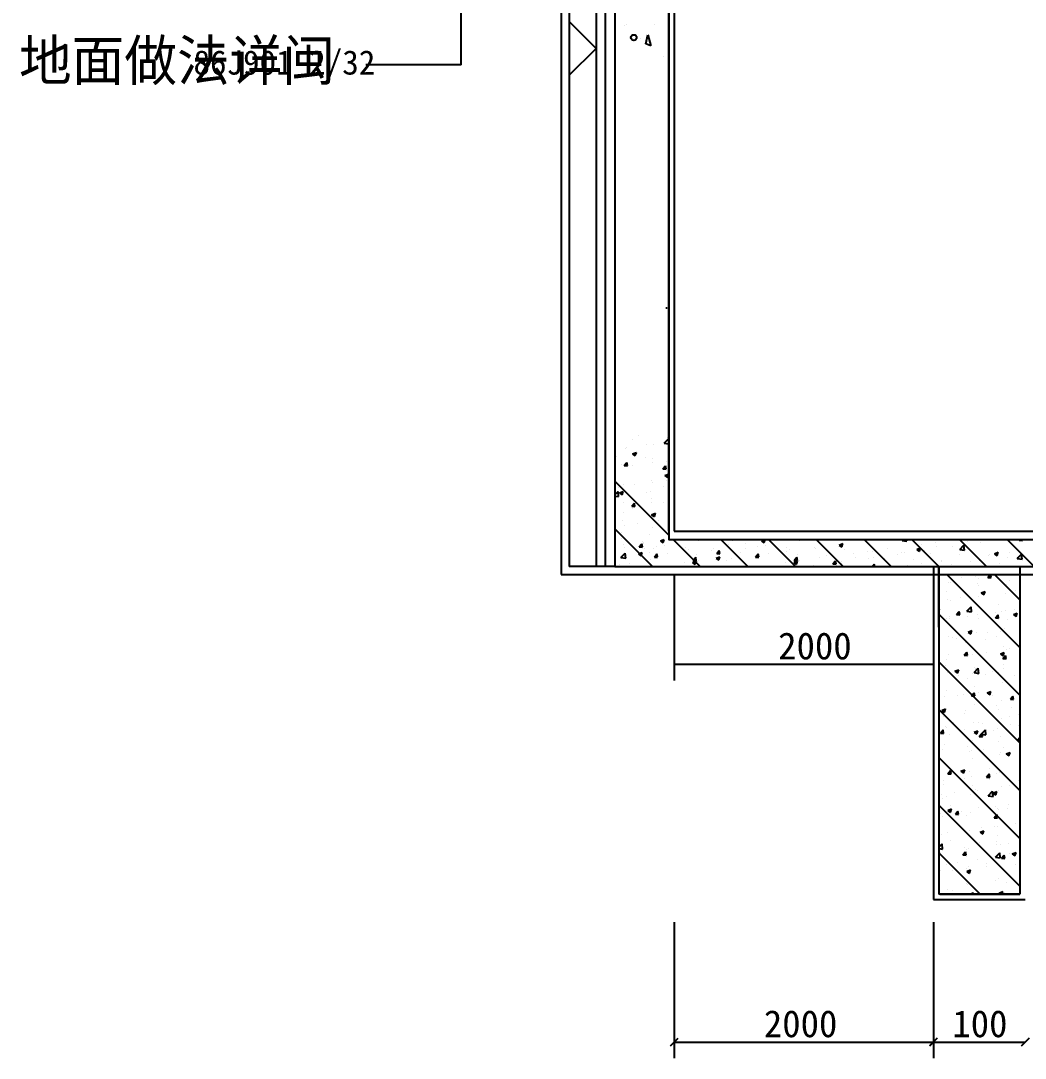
# Model space of a CAD drawing. Header units: metres. Extents: x 3325342 to 3359592, y 2274628 to 2303909.
# Drawn here: x 3325342 to 3337741, y 2278266 to 2291074 of the extents above; entities that cross this region are included whole.
import ezdxf

# ---------------------------------------------------------------- set-up
doc = ezdxf.new("R2010")
doc.units = ezdxf.units.M

msp = doc.modelspace()

# ---------------------------------------------------------------- hatches: boundary and pattern name
h = msp.add_hatch()
h.set_pattern_fill('AR-CONC', scale=53.33)
h.paths.add_polyline_path([(3350407.6, 2291180.84), (3349706.07, 2291882.37), (3349116.82, 2291882.37), (3349210.76, 2291788.42), (3349259.92, 2291839.66), (3349267.29, 2291776.34), (3349214.69, 2291784.5), (3349450.15, 2291549.04), (3349740.93, 2291549.04), (3349740.93, 2291258.25), (3350045.03, 2290954.16), (3350059.8, 2290969.56), (3350067.17, 2290906.24), (3350007.87, 2290915.43), (3350045.03, 2290954.16), (3349740.93, 2291258.25), (3349740.93, 2285596.2), (3349760.07, 2285619.01), (3349767.78, 2285577.22), (3349740.93, 2285579.57), (3349740.93, 2285413.08), (3350407.6, 2284746.41)])
h.paths.add_polyline_path([(3333340.93, 2290994.8), (3332674.27, 2291661.47), (3332674.27, 2285391.33), (3333340.93, 2284724.66), (3333340.93, 2285478.77), (3333338.39, 2285477.79), (3333324.87, 2285437.51), (3333291.71, 2285459.87), (3333338.39, 2285477.79), (3333340.93, 2285485.38), (3333340.93, 2285849.45), (3333285.56, 2285858.04), (3333340.93, 2285915.75)])
h.paths.add_polyline_path([(3332940.45, 2285746.21), (3332926.93, 2285705.92), (3332893.77, 2285728.29)])
h.paths.add_polyline_path([(3332831.04, 2285578.89), (3332791.19, 2285582.38), (3332823.33, 2285620.68)])
h.paths.add_polyline_path([(3333309.22, 2285537.05), (3333269.36, 2285540.54), (3333301.51, 2285578.85)])
h.paths.add_polyline_path([(3333176.18, 2284994.36), (3333162.66, 2284954.07), (3333129.5, 2284976.44)])
h.paths.add_polyline_path([(3333117.95, 2290762.35), (3333056.96, 2290788.47), (3333083.1, 2290901.66)])
h.paths.add_polyline_path([(3332874.03, 2290866.83, -1), (3332943.68, 2290866.83, -1)])
h.paths.add_polyline_path([(3333030.85, 2291197.68, -1), (3333100.5, 2291197.68, -1)])
h = msp.add_hatch()
h.set_pattern_fill('ANSI31', scale=2666.67)
h.paths.add_polyline_path([(3332112.73, 2284338.11), (3332446.07, 2284338.11), (3332446.07, 2290730.58), (3332112.73, 2291063.91)])

# ---------------------------------------------------------------- linework, layer by layer
for p, q in [((3333407.6, 2301992.6), (3333407.6, 2284771.44)), ((3330778.13, 2290531.61), (3330778.13, 2293495.75)), ((3332012.73, 2292341.03), (3332012.73, 2284238.11)), ((3332446.07, 2290730.58), (3332112.73, 2291063.91)), ((3332815.09, 2291033.41), (3332815.09, 2291033.41)), ((3333168.65, 2291033.41), (3333168.65, 2291033.41)), ((3332800.01, 2291012.27), (3332800.01, 2291012.27)), ((3332991.87, 2290856.63), (3332991.87, 2290856.63)), ((3333056.96, 2290788.47), (3333083.1, 2290901.66)), ((3333117.95, 2290762.35), (3333056.96, 2290788.47)), ((3333083.1, 2290901.66), (3333117.95, 2290762.35)), ((3330778.13, 2290531.61), (3329600.04, 2290531.61)), ((3333279.56, 2290632.87), (3333279.56, 2290632.87)), ((3332967.15, 2285948.03), (3332967.15, 2285948.03)), ((3333285.56, 2285858.04), (3333337.48, 2285912.16)), ((3333323.03, 2285933), (3333323.03, 2285933)), ((3333340.93, 2285882.57), (3333337.49, 2285912.16)), ((3332800.83, 2285795.43), (3332800.83, 2285795.43)), ((3332816.99, 2285809.02), (3332816.99, 2285809.02)), ((3332890.77, 2285899.47), (3332890.77, 2285899.47)), ((3333069.48, 2285842.26), (3333069.48, 2285842.26)), ((3333147.09, 2285845.42), (3333147.09, 2285845.42)), ((3333285.56, 2285858.04), (3333340.93, 2285849.45)), ((3332693.95, 2285698.71), (3332693.95, 2285698.71)), ((3332893.77, 2285728.29), (3332940.45, 2285746.21)), ((3332893.77, 2285728.29), (3332926.93, 2285705.92)), ((3332926.94, 2285705.93), (3332940.45, 2285746.22)), ((3333049.83, 2285683.67), (3333049.83, 2285683.67)), ((3333145.38, 2285666.16), (3333145.38, 2285666.16)), ((3332756.59, 2285599.42), (3332756.59, 2285599.42)), ((3332791.19, 2285582.38), (3332823.33, 2285620.68)), ((3332791.19, 2285582.38), (3332831.04, 2285578.89)), ((3332792.73, 2285573.51), (3332792.73, 2285573.51)), ((3332831.04, 2285578.9), (3332823.33, 2285620.69)), ((3332894.1, 2285579.32), (3332894.1, 2285579.32)), ((3333138.99, 2285623.49), (3333138.99, 2285623.49)), ((3333269.36, 2285540.54), (3333301.5, 2285578.84)), ((3333269.36, 2285540.54), (3333309.21, 2285537.05)), ((3333309.22, 2285537.06), (3333301.51, 2285578.85)), ((3333315.13, 2285634.75), (3333315.13, 2285634.75)), ((3333130.88, 2285401.56), (3333130.88, 2285401.56)), ((3333291.71, 2285459.87), (3333338.39, 2285477.79)), ((3333291.71, 2285459.87), (3333324.87, 2285437.51)), ((3333324.87, 2285437.52), (3333338.39, 2285477.8)), ((3333340.93, 2284724.66), (3332674.27, 2285391.33)), ((3332718.72, 2285316.38), (3332718.72, 2285316.38)), ((3332784.62, 2285351.58), (3332784.62, 2285351.58)), ((3332920.01, 2285343.01), (3332920.01, 2285343.01)), ((3333139.75, 2285371.81), (3333139.75, 2285371.81)), ((3333275.89, 2285327.97), (3333275.89, 2285327.97)), ((3333306.65, 2285393.78), (3333306.65, 2285393.78)), ((3332674.27, 2285220.94), (3332714.38, 2285262.74)), ((3332674.27, 2285206.79), (3332721.74, 2285199.43)), ((3332704.69, 2285268.5), (3332704.69, 2285268.5)), ((3332721.75, 2285199.44), (3332714.38, 2285262.75)), ((3332729.06, 2285201.65), (3332729.06, 2285201.65)), ((3332731.56, 2285244.85), (3332778.24, 2285262.77)), ((3332731.56, 2285244.85), (3332764.72, 2285222.49)), ((3332764.72, 2285222.5), (3332778.24, 2285262.78)), ((3333060.57, 2285253.46), (3333060.57, 2285253.46)), ((3333117.85, 2285268.39), (3333117.85, 2285268.39)), ((3333122.77, 2285179.63), (3333122.77, 2285179.63)), ((3332776.51, 2285129.65), (3332776.51, 2285129.65)), ((3332883.69, 2285080.91), (3332915.83, 2285119.22)), ((3332883.69, 2285080.91), (3332923.54, 2285077.43)), ((3332888.81, 2285055.27), (3332888.81, 2285055.27)), ((3332923.54, 2285077.44), (3332915.83, 2285119.23)), ((3332964.37, 2285108.87), (3332964.37, 2285108.87)), ((3333131.27, 2285130.84), (3333131.27, 2285130.84)), ((3333277.6, 2285122.01), (3333277.6, 2285122.01)), ((3332768.41, 2284907.72), (3332768.41, 2284907.72)), ((3332787.37, 2285004.14), (3332787.37, 2285004.14)), ((3333114.67, 2284957.7), (3333114.67, 2284957.7)), ((3333129.5, 2284976.44), (3333176.18, 2284994.36)), ((3333129.5, 2284976.44), (3333162.66, 2284954.07)), ((3333143.25, 2284989.1), (3333143.25, 2284989.1)), ((3333162.66, 2284954.08), (3333176.18, 2284994.37)), ((3333208.38, 2284901.14), (3333208.38, 2284901.14)), ((3333138.23, 2284338.11), (3332674.27, 2284802.07)), ((3332788.99, 2284845.92), (3332788.99, 2284845.92)), ((3332955.89, 2284867.9), (3332955.89, 2284867.9)), ((3333143.41, 2284821.97), (3333143.41, 2284821.97)), ((3333407.6, 2284771.44), (3344940.93, 2284771.44)), ((3332754.62, 2284755.23), (3332754.62, 2284755.23)), ((3332760.3, 2284685.79), (3332760.3, 2284685.79)), ((3333013.43, 2284648.44), (3333013.43, 2284648.44)), ((3333033, 2284638.2), (3333033, 2284638.2)), ((3333106.56, 2284735.77), (3333106.56, 2284735.77)), ((3333237.31, 2284654.64), (3333281.09, 2284671.44)), ((3333237.31, 2284654.64), (3333270.47, 2284632.27)), ((3333270.47, 2284632.28), (3333283.61, 2284671.44)), ((3333727.49, 2284338.11), (3333394.15, 2284671.44)), ((3333711.27, 2284651.97), (3333711.27, 2284651.97)), ((3334316.74, 2284338.11), (3333983.41, 2284671.44)), ((3334123.74, 2284653.45), (3334123.74, 2284653.45)), ((3334485.52, 2284654.64), (3334529.3, 2284671.44)), ((3334485.52, 2284654.64), (3334518.68, 2284632.27)), ((3334518.69, 2284632.28), (3334531.83, 2284671.44)), ((3334906, 2284338.11), (3334572.66, 2284671.44)), ((3334959.48, 2284651.97), (3334959.48, 2284651.97)), ((3335495.25, 2284338.11), (3335161.92, 2284671.44)), ((3336084.51, 2284338.11), (3335751.18, 2284671.44)), ((3335819.95, 2284660.74), (3335819.95, 2284660.74)), ((3336219.92, 2284656.89), (3336233.88, 2284671.44)), ((3336219.92, 2284656.89), (3336279.21, 2284647.7)), ((3336279.22, 2284647.71), (3336276.45, 2284671.44)), ((3336673.76, 2284338.11), (3336340.43, 2284671.44)), ((3336631.82, 2284632.29), (3336631.82, 2284632.29)), ((3336884.31, 2284665.53), (3336884.31, 2284665.53)), ((3337263.02, 2284338.11), (3336929.69, 2284671.44)), ((3337029.35, 2284645.14), (3337029.35, 2284645.14)), ((3337852.28, 2284338.11), (3337518.94, 2284671.44)), ((3337665.43, 2284662.57), (3337672.87, 2284671.44)), ((3337665.43, 2284662.57), (3337705.27, 2284659.08)), ((3337705.28, 2284659.09), (3337703, 2284671.44)), ((3332750.84, 2284448.87), (3332802.76, 2284502.98)), ((3332780.51, 2284604.96), (3332780.51, 2284604.96)), ((3332798.12, 2284573.92), (3332798.12, 2284573.92)), ((3332810.13, 2284439.68), (3332802.77, 2284502.99)), ((3332967.29, 2284493.01), (3333013.97, 2284510.93)), ((3332973.43, 2284513.78), (3332973.43, 2284513.78)), ((3332976.19, 2284579.45), (3333008.33, 2284617.75)), ((3332976.19, 2284579.45), (3333016.04, 2284575.97)), ((3333000.45, 2284470.65), (3333013.97, 2284510.94)), ((3333016.04, 2284575.98), (3333008.33, 2284617.77)), ((3333034.05, 2284624.4), (3333034.05, 2284624.4)), ((3333037.74, 2284563.3), (3333037.74, 2284563.3)), ((3333098.45, 2284513.84), (3333098.45, 2284513.84)), ((3333154, 2284558.89), (3333154, 2284558.89)), ((3333188.74, 2284588.29), (3333188.74, 2284588.29)), ((3333290.23, 2284596.54), (3333290.23, 2284596.54)), ((3333544.63, 2284573.25), (3333544.63, 2284573.25)), ((3333546.45, 2284521.14), (3333546.45, 2284521.14)), ((3333582.58, 2284544.76), (3333582.58, 2284544.76)), ((3333865.76, 2284528.81), (3333865.76, 2284528.81)), ((3333893.47, 2284557.66), (3333893.47, 2284557.66)), ((3333932.54, 2284495.78), (3333964.68, 2284534.08)), ((3333972.39, 2284492.31), (3333964.68, 2284534.09)), ((3334081.08, 2284603.33), (3334081.08, 2284603.33)), ((3334119.06, 2284541.33), (3334119.06, 2284541.33)), ((3334221.64, 2284513.78), (3334221.64, 2284513.78)), ((3334282.26, 2284624.4), (3334282.26, 2284624.4)), ((3334285.96, 2284563.3), (3334285.96, 2284563.3)), ((3334436.96, 2284588.29), (3334436.96, 2284588.29)), ((3334538.45, 2284596.54), (3334538.45, 2284596.54)), ((3334792.84, 2284573.25), (3334792.84, 2284573.25)), ((3334794.66, 2284521.14), (3334794.66, 2284521.14)), ((3334830.79, 2284544.76), (3334830.79, 2284544.76)), ((3335140.92, 2284571.12), (3335140.92, 2284571.12)), ((3335148.72, 2284558.22), (3335148.72, 2284558.22)), ((3335219.58, 2284611.5), (3335219.58, 2284611.5)), ((3335443.61, 2284601.24), (3335490.29, 2284619.16)), ((3335443.61, 2284601.24), (3335476.77, 2284578.88)), ((3335476.77, 2284578.89), (3335490.29, 2284619.17)), ((3335483.21, 2284618.06), (3335483.21, 2284618.06)), ((3335504.6, 2284543.18), (3335504.6, 2284543.18)), ((3335791.41, 2284521.64), (3335791.41, 2284521.64)), ((3335860.48, 2284528.14), (3335860.48, 2284528.14)), ((3336043.9, 2284554.88), (3336043.9, 2284554.88)), ((3336216.37, 2284513.11), (3336216.37, 2284513.11)), ((3336251.77, 2284511.67), (3336251.77, 2284511.67)), ((3336401.69, 2284547.85), (3336448.37, 2284565.77)), ((3336401.69, 2284547.85), (3336434.86, 2284525.48)), ((3336434.86, 2284525.49), (3336448.38, 2284565.78)), ((3336464.93, 2284610.31), (3336464.93, 2284610.31)), ((3336500.39, 2284535.74), (3336500.39, 2284535.74)), ((3336640.56, 2284578.4), (3336640.56, 2284578.4)), ((3336837.13, 2284578.42), (3336837.13, 2284578.42)), ((3336931.41, 2284546.55), (3336983.34, 2284600.67)), ((3336931.41, 2284546.55), (3336990.71, 2284537.35)), ((3336990.71, 2284537.36), (3336983.34, 2284600.67)), ((3337183.39, 2284628.4), (3337183.39, 2284628.4)), ((3337359.78, 2284494.46), (3337406.46, 2284512.38)), ((3337392.95, 2284472.1), (3337406.46, 2284512.39)), ((3337549.35, 2284513.23), (3337549.35, 2284513.23)), ((3332750.84, 2284448.87), (3332810.13, 2284439.67)), ((3332752.19, 2284463.86), (3332752.19, 2284463.86)), ((3332857.62, 2284375.25), (3332857.62, 2284375.25)), ((3332967.29, 2284493.01), (3333000.45, 2284470.64)), ((3333115.89, 2284424.19), (3333115.89, 2284424.19)), ((3333162.5, 2284453.95), (3333194.64, 2284492.25)), ((3333162.5, 2284453.95), (3333202.35, 2284450.46)), ((3333193.79, 2284478.02), (3333193.79, 2284478.02)), ((3333202.35, 2284450.47), (3333194.64, 2284492.26)), ((3333209.71, 2284478.46), (3333209.71, 2284478.46)), ((3333329.31, 2284498.74), (3333329.31, 2284498.74)), ((3333535.89, 2284389.03), (3333535.89, 2284389.03)), ((3333635.25, 2284386.22), (3333681.92, 2284404.14)), ((3333635.25, 2284386.22), (3333668.41, 2284363.86)), ((3333640.67, 2284412.11), (3333672.81, 2284450.42)), ((3333640.67, 2284412.11), (3333680.52, 2284408.63)), ((3333668.41, 2284363.87), (3333681.93, 2284404.15)), ((3333680.52, 2284408.64), (3333672.81, 2284450.42)), ((3333685.19, 2284483.7), (3333685.19, 2284483.7)), ((3333702.78, 2284411), (3333702.78, 2284411)), ((3333925.37, 2284439.62), (3333972.05, 2284457.53)), ((3333925.37, 2284439.62), (3333958.53, 2284417.25)), ((3333932.54, 2284495.78), (3333972.39, 2284492.3)), ((3333958.54, 2284417.26), (3333972.06, 2284457.54)), ((3334053.21, 2284411.29), (3334053.21, 2284411.29)), ((3334115.63, 2284431.52), (3334115.63, 2284431.52)), ((3334410.71, 2284453.95), (3334442.85, 2284492.25)), ((3334410.71, 2284453.95), (3334450.56, 2284450.46)), ((3334442, 2284478.02), (3334442, 2284478.02)), ((3334450.56, 2284450.47), (3334442.85, 2284492.26)), ((3334457.92, 2284478.46), (3334457.92, 2284478.46)), ((3334577.52, 2284498.74), (3334577.52, 2284498.74)), ((3334784.1, 2284389.03), (3334784.1, 2284389.03)), ((3334883.46, 2284386.22), (3334930.14, 2284404.14)), ((3334883.46, 2284386.22), (3334916.62, 2284363.86)), ((3334888.89, 2284412.11), (3334921.02, 2284450.42)), ((3334888.89, 2284412.11), (3334928.73, 2284408.63)), ((3334916.62, 2284363.87), (3334930.14, 2284404.15)), ((3334928.74, 2284408.64), (3334921.03, 2284450.42)), ((3334933.41, 2284483.7), (3334933.41, 2284483.7)), ((3334950.99, 2284411), (3334950.99, 2284411)), ((3335203.48, 2284444.24), (3335203.48, 2284444.24)), ((3335289.29, 2284468.67), (3335289.29, 2284468.67)), ((3335367.06, 2284370.28), (3335399.2, 2284408.58)), ((3335406.91, 2284366.8), (3335399.2, 2284408.59)), ((3335474.19, 2284378.19), (3335474.19, 2284378.19)), ((3335475.1, 2284396.13), (3335475.1, 2284396.13)), ((3335624.51, 2284499.67), (3335624.51, 2284499.67)), ((3335645.17, 2284453.63), (3335645.17, 2284453.63)), ((3335811.84, 2284438.81), (3335811.84, 2284438.81)), ((3335862.98, 2284444.93), (3335862.98, 2284444.93)), ((3336001.05, 2284438.59), (3336001.05, 2284438.59)), ((3336158.1, 2284488.8), (3336158.1, 2284488.8)), ((3336356.93, 2284423.56), (3336356.93, 2284423.56)), ((3336572.25, 2284498.07), (3336572.25, 2284498.07)), ((3336708.93, 2284402.59), (3336708.93, 2284402.59)), ((3336712.81, 2284408.52), (3336712.81, 2284408.52)), ((3336928.13, 2284483.03), (3336928.13, 2284483.03)), ((3337068.69, 2284393.48), (3337068.69, 2284393.48)), ((3337129.96, 2284458.02), (3337129.96, 2284458.02)), ((3337175.28, 2284406.47), (3337175.28, 2284406.47)), ((3337284.01, 2284468), (3337284.01, 2284468)), ((3337296.86, 2284479.99), (3337296.86, 2284479.99)), ((3337359.78, 2284494.46), (3337392.94, 2284472.09)), ((3337424.58, 2284378.45), (3337424.58, 2284378.45)), ((3337517.57, 2284453.41), (3337517.57, 2284453.41)), ((3337639.89, 2284452.96), (3337639.89, 2284452.96)), ((3337642.91, 2284436.2), (3337694.83, 2284490.32)), ((3337642.91, 2284436.2), (3337702.2, 2284427.01)), ((3337702.2, 2284427.01), (3337694.84, 2284490.33)), ((3332727.1, 2284357.45), (3332727.1, 2284357.45)), ((3335132.81, 2284349.19), (3335132.81, 2284349.19)), ((3335367.06, 2284370.28), (3335406.91, 2284366.79)), ((3335853.34, 2284338.11), (3335877.37, 2284366.75)), ((3335855.29, 2284338.11), (3335888.22, 2284350.75)), ((3335882.66, 2284338.11), (3335877.38, 2284366.75)), ((3335883.98, 2284338.11), (3335888.23, 2284350.76)), ((3336289.55, 2284347.37), (3336289.55, 2284347.37)), ((3336456.44, 2284369.35), (3336456.44, 2284369.35)), ((3336607.6, 2284338.11), (3336607.6, 2280226.33)), ((3336674.27, 2283588.86), (3336674.27, 2284338.11)), ((3336829.02, 2284356.49), (3336829.02, 2284356.49)), ((3332012.73, 2284238.11), (3344407.6, 2284238.11)), ((3333407.6, 2284238.07), (3333407.6, 2282930.29)), ((3336607.6, 2284238.07), (3336607.6, 2282930.29)), ((3337674.27, 2283337.61), (3336773.76, 2284238.11)), ((3336795.5, 2284144.16), (3336795.5, 2284144.16)), ((3336820.92, 2284134.56), (3336820.92, 2284134.56)), ((3336954.58, 2284195.07), (3336954.58, 2284195.07)), ((3337121.48, 2284217.05), (3337121.48, 2284217.05)), ((3337151.38, 2284129.13), (3337151.38, 2284129.13)), ((3337167.17, 2284184.54), (3337167.17, 2284184.54)), ((3337279.75, 2284202.94), (3337309.26, 2284238.11)), ((3337279.75, 2284202.94), (3337319.6, 2284199.45)), ((3337319.6, 2284199.46), (3337312.47, 2284238.11)), ((3337674.27, 2283926.86), (3337363.02, 2284238.11)), ((3337509.46, 2284231.48), (3337509.46, 2284231.48)), ((3337550.36, 2284167.72), (3337550.36, 2284167.72)), ((3337674.27, 2284170.62), (3337674.27, 2280559.66)), ((3336772.78, 2284034.25), (3336772.78, 2284034.25)), ((3337161.57, 2284100.99), (3337161.57, 2284100.99)), ((3337197.57, 2284011.03), (3337244.25, 2284028.95)), ((3337197.57, 2284011.03), (3337230.73, 2283988.66)), ((3337230.73, 2283988.67), (3337244.25, 2284028.95)), ((3337501.36, 2284009.55), (3337501.36, 2284009.55)), ((3337507.26, 2284114.09), (3337507.26, 2284114.09)), ((3337619.62, 2284042.78), (3337619.62, 2284042.78)), ((3336779.2, 2283932.13), (3336779.2, 2283932.13)), ((3336812.81, 2283912.63), (3336812.81, 2283912.63)), ((3336946.1, 2283954.11), (3336946.1, 2283954.11)), ((3337159.07, 2283962.61), (3337159.07, 2283962.61)), ((3337198.59, 2283987.35), (3337198.59, 2283987.35)), ((3337416.18, 2283867.68), (3337416.18, 2283867.68)), ((3336674.27, 2283810.15), (3336684.1, 2283813.93)), ((3336674.27, 2283784.61), (3336684.1, 2283813.93)), ((3337674.27, 2282748.35), (3336674.27, 2283748.35)), ((3336894.08, 2283743.31), (3336926.22, 2283781.62)), ((3336894.08, 2283743.31), (3336933.93, 2283739.83)), ((3336933.93, 2283739.83), (3336926.22, 2283781.62)), ((3337019.8, 2283786.79), (3337071.73, 2283840.91)), ((3337019.8, 2283786.79), (3337079.09, 2283777.6)), ((3337021.55, 2283788.46), (3337021.55, 2283788.46)), ((3337027.39, 2283800.95), (3337027.39, 2283800.95)), ((3337079.09, 2283777.6), (3337071.73, 2283840.91)), ((3337150.96, 2283740.68), (3337150.96, 2283740.68)), ((3337372.25, 2283701.48), (3337404.39, 2283739.78)), ((3337377.44, 2283773.43), (3337377.44, 2283773.43)), ((3337412.1, 2283698), (3337404.4, 2283739.79)), ((3337444.24, 2283779.84), (3337444.24, 2283779.84)), ((3337493.25, 2283787.62), (3337493.25, 2283787.62)), ((3337595.51, 2283742.61), (3337642.19, 2283760.53)), ((3337595.51, 2283742.61), (3337628.67, 2283720.25)), ((3337611.13, 2283801.81), (3337611.13, 2283801.81)), ((3337628.67, 2283720.25), (3337642.19, 2283760.54)), ((3336770.72, 2283691.16), (3336770.72, 2283691.16)), ((3336804.7, 2283690.7), (3336804.7, 2283690.7)), ((3336806.24, 2283713.95), (3336806.24, 2283713.95)), ((3337023.21, 2283724.41), (3337023.21, 2283724.41)), ((3337162.12, 2283698.91), (3337162.12, 2283698.91)), ((3337372.25, 2283701.48), (3337412.1, 2283697.99)), ((3337518, 2283683.88), (3337518, 2283683.88)), ((3337035.36, 2283527.59), (3337082.04, 2283545.51)), ((3337035.36, 2283527.59), (3337068.52, 2283505.23)), ((3337068.52, 2283505.23), (3337082.04, 2283545.52)), ((3337142.85, 2283518.75), (3337142.85, 2283518.75)), ((3337268.86, 2283516.89), (3337268.86, 2283516.89)), ((3337435.75, 2283538.87), (3337435.75, 2283538.87)), ((3337485.14, 2283565.69), (3337485.14, 2283565.69)), ((3336796.6, 2283468.77), (3336796.6, 2283468.77)), ((3336847.83, 2283461.46), (3336847.83, 2283461.46)), ((3336888.92, 2283449.59), (3336888.92, 2283449.59)), ((3336999.86, 2283403.17), (3336999.86, 2283403.17)), ((3337244.8, 2283434.55), (3337244.8, 2283434.55)), ((3337388.65, 2283469.91), (3337388.65, 2283469.91)), ((3337600.68, 2283419.52), (3337600.68, 2283419.52)), ((3336788.49, 2283246.84), (3336788.49, 2283246.84)), ((3336986.58, 2283241.85), (3337018.72, 2283280.15)), ((3336986.58, 2283241.85), (3337026.43, 2283238.37)), ((3337026.43, 2283238.37), (3337018.72, 2283280.16)), ((3337093.48, 2283253.95), (3337093.48, 2283253.95)), ((3337134.75, 2283296.82), (3337134.75, 2283296.82)), ((3337159.61, 2283256.79), (3337159.61, 2283256.79)), ((3337260.37, 2283275.93), (3337260.37, 2283275.93)), ((3337433.3, 2283259.18), (3337479.98, 2283277.1)), ((3337433.3, 2283259.18), (3337466.46, 2283236.81)), ((3337464.75, 2283200.02), (3337496.89, 2283238.32)), ((3337466.46, 2283236.82), (3337479.98, 2283277.11)), ((3337477.04, 2283343.76), (3337477.04, 2283343.76)), ((3337504.6, 2283196.54), (3337496.9, 2283238.33)), ((3337512.86, 2283309.17), (3337512.86, 2283309.17)), ((3337548.4, 2283323.53), (3337548.4, 2283323.53)), ((3333408.27, 2283130.29), (3336606.93, 2283130.29)), ((3337674.27, 2282159.1), (3336674.27, 2283159.1)), ((3336759.1, 2283108.93), (3336759.1, 2283108.93)), ((3336770.82, 2283190.05), (3336770.82, 2283190.05)), ((3337114.98, 2283093.89), (3337114.98, 2283093.89)), ((3337464.75, 2283200.02), (3337504.6, 2283196.53)), ((3337468.93, 2283121.84), (3337468.93, 2283121.84)), ((3336780.38, 2283024.91), (3336780.38, 2283024.91)), ((3336873.15, 2283044.16), (3336919.83, 2283062.08)), ((3336873.15, 2283044.16), (3336906.31, 2283021.79)), ((3336899.66, 2283019.38), (3336899.66, 2283019.38)), ((3336906.31, 2283021.8), (3336919.83, 2283062.09)), ((3336918.1, 2282991.01), (3336918.1, 2282991.01)), ((3337084.99, 2283012.98), (3337084.99, 2283012.98)), ((3337108.19, 2283027.03), (3337160.11, 2283081.15)), ((3337108.19, 2283027.03), (3337167.48, 2283017.84)), ((3337126.64, 2283074.9), (3337126.64, 2283074.9)), ((3337167.48, 2283017.84), (3337160.11, 2283081.16)), ((3337255.54, 2283004.34), (3337255.54, 2283004.34)), ((3337337.48, 2283046.22), (3337337.48, 2283046.22)), ((3337414.21, 2283023.49), (3337414.21, 2283023.49)), ((3337470.86, 2283078.85), (3337470.86, 2283078.85)), ((3337611.42, 2282989.3), (3337611.42, 2282989.3)), ((3337025.42, 2282956.75), (3337025.42, 2282956.75)), ((3337118.53, 2282852.97), (3337118.53, 2282852.97)), ((3337460.83, 2282899.91), (3337460.83, 2282899.91)), ((3337583.14, 2282838.71), (3337583.14, 2282838.71)), ((3336742.72, 2282728.07), (3336742.72, 2282728.07)), ((3336772.28, 2282802.98), (3336772.28, 2282802.98)), ((3336909.61, 2282750.04), (3336909.61, 2282750.04)), ((3336982.34, 2282755.02), (3336982.34, 2282755.02)), ((3337079.08, 2282740.39), (3337111.22, 2282778.69)), ((3337079.08, 2282740.39), (3337118.93, 2282736.9)), ((3337118.93, 2282736.91), (3337111.22, 2282778.7)), ((3337162.1, 2282783.28), (3337162.1, 2282783.28)), ((3337271.09, 2282775.75), (3337317.77, 2282793.67)), ((3337271.09, 2282775.75), (3337304.25, 2282753.38)), ((3337304.25, 2282753.39), (3337317.77, 2282793.67)), ((3337338.22, 2282739.98), (3337338.22, 2282739.98)), ((3337557.26, 2282698.56), (3337589.39, 2282736.86)), ((3337597.11, 2282695.08), (3337589.4, 2282736.86)), ((3336764.17, 2282581.05), (3336764.17, 2282581.05)), ((3337110.43, 2282631.04), (3337110.43, 2282631.04)), ((3337386.69, 2282625.71), (3337386.69, 2282625.71)), ((3337452.72, 2282677.98), (3337452.72, 2282677.98)), ((3337557.26, 2282698.56), (3337597.1, 2282695.07)), ((3337574.65, 2282597.74), (3337574.65, 2282597.74)), ((3337674.27, 2281569.84), (3336674.27, 2282569.84)), ((3336710.94, 2282560.73), (3336757.62, 2282578.65)), ((3336710.94, 2282560.73), (3336744.1, 2282538.36)), ((3336734.23, 2282487.1), (3336734.23, 2282487.1)), ((3336744.1, 2282538.37), (3336757.62, 2282578.65)), ((3336986.72, 2282520.34), (3336986.72, 2282520.34)), ((3336997.9, 2282558.98), (3336997.9, 2282558.98)), ((3337407.76, 2282575.77), (3337407.76, 2282575.77)), ((3337444.61, 2282456.05), (3337444.61, 2282456.05)), ((3337546.43, 2282479.33), (3337546.43, 2282479.33)), ((3337669.03, 2282507.34), (3337674.27, 2282509.35)), ((3337669.03, 2282507.34), (3337674.27, 2282503.8)), ((3336756.06, 2282359.12), (3336756.06, 2282359.12)), ((3336768.85, 2282345.86), (3336768.85, 2282345.86)), ((3336852.52, 2282414.35), (3336852.52, 2282414.35)), ((3336993.09, 2282324.8), (3336993.09, 2282324.8)), ((3337102.32, 2282409.11), (3337102.32, 2282409.11)), ((3337157.64, 2282412.6), (3337157.64, 2282412.6)), ((3337208.4, 2282399.32), (3337208.4, 2282399.32)), ((3337399.27, 2282334.8), (3337399.27, 2282334.8)), ((3337564.28, 2282384.28), (3337564.28, 2282384.28)), ((3337651.76, 2282368.04), (3337651.76, 2282368.04)), ((3336693.41, 2282280.76), (3336725.55, 2282319.07)), ((3336693.41, 2282280.76), (3336733.26, 2282277.28)), ((3336733.26, 2282277.28), (3336725.55, 2282319.07)), ((3336811.34, 2282257.4), (3336811.34, 2282257.4)), ((3337108.88, 2282292.31), (3337155.56, 2282310.23)), ((3337108.88, 2282292.31), (3337142.04, 2282269.95)), ((3337142.04, 2282269.95), (3337155.56, 2282310.24)), ((3337171.58, 2282238.93), (3337203.72, 2282277.23)), ((3337171.58, 2282238.93), (3337211.43, 2282235.44)), ((3337196.57, 2282267.27), (3337248.5, 2282321.39)), ((3337196.57, 2282267.27), (3337255.86, 2282258.08)), ((3337211.43, 2282235.45), (3337203.72, 2282277.24)), ((3337232.38, 2282312.83), (3337232.38, 2282312.83)), ((3337255.87, 2282258.08), (3337248.5, 2282321.4)), ((3337348.97, 2282309.77), (3337348.97, 2282309.77)), ((3337436.51, 2282234.12), (3337436.51, 2282234.12)), ((3337649.76, 2282197.09), (3337674.27, 2282226.3)), ((3337649.76, 2282197.09), (3337674.27, 2282194.95)), ((3336719.89, 2282075.48), (3336719.89, 2282075.48)), ((3336747.96, 2282137.19), (3336747.96, 2282137.19)), ((3337023.46, 2282112.56), (3337023.46, 2282112.56)), ((3337094.21, 2282187.18), (3337094.21, 2282187.18)), ((3337223.89, 2282071.86), (3337223.89, 2282071.86)), ((3337412.25, 2282179.29), (3337412.25, 2282179.29)), ((3337476.38, 2282105.1), (3337476.38, 2282105.1)), ((3337674.27, 2280980.58), (3336674.27, 2281980.58)), ((3337057, 2282049.89), (3337057, 2282049.89)), ((3337075.77, 2282060.44), (3337075.77, 2282060.44)), ((3337086.11, 2281965.25), (3337086.11, 2281965.25)), ((3337428.4, 2282012.19), (3337428.4, 2282012.19)), ((3337431.65, 2282045.41), (3337431.65, 2282045.41)), ((3337506.82, 2282023.9), (3337553.49, 2282041.82)), ((3337506.82, 2282023.9), (3337539.98, 2282001.53)), ((3337539.98, 2282001.54), (3337553.5, 2282041.83)), ((3336739.85, 2281915.26), (3336739.85, 2281915.26)), ((3336785.91, 2281779.3), (3336818.05, 2281817.6)), ((3336825.76, 2281775.82), (3336818.05, 2281817.61)), ((3336946.67, 2281808.88), (3336993.35, 2281826.8)), ((3336979.83, 2281786.52), (3336993.35, 2281826.81)), ((3337301, 2281842.16), (3337301, 2281842.16)), ((3336731.74, 2281693.34), (3336731.74, 2281693.34)), ((3336785.91, 2281779.3), (3336825.76, 2281775.82)), ((3336881.62, 2281786.95), (3336881.62, 2281786.95)), ((3336945.94, 2281719.78), (3336945.94, 2281719.78)), ((3336946.67, 2281808.88), (3336979.83, 2281786.51)), ((3336995.93, 2281714.78), (3336995.93, 2281714.78)), ((3337048.51, 2281808.92), (3337048.51, 2281808.92)), ((3337078, 2281743.32), (3337078, 2281743.32)), ((3337264.08, 2281737.47), (3337296.22, 2281775.77)), ((3337264.08, 2281737.47), (3337303.93, 2281733.98)), ((3337303.93, 2281733.99), (3337296.22, 2281775.78)), ((3337301.83, 2281704.74), (3337301.83, 2281704.74)), ((3337384.72, 2281781.52), (3337384.72, 2281781.52)), ((3337420.29, 2281790.26), (3337420.29, 2281790.26)), ((3337657.71, 2281689.71), (3337657.71, 2281689.71)), ((3336730.63, 2281645.27), (3336730.63, 2281645.27)), ((3337086.51, 2281630.23), (3337086.51, 2281630.23)), ((3337125.62, 2281579.22), (3337125.62, 2281579.22)), ((3337155.68, 2281568.4), (3337155.68, 2281568.4)), ((3337284.96, 2281507.52), (3337336.88, 2281561.63)), ((3337344.25, 2281498.33), (3337336.89, 2281561.64)), ((3337344.61, 2281540.47), (3337391.28, 2281558.39)), ((3337377.77, 2281518.11), (3337391.29, 2281558.39)), ((3337412.19, 2281568.33), (3337412.19, 2281568.33)), ((3337442.39, 2281615.19), (3337442.39, 2281615.19)), ((3337544.47, 2281635.14), (3337544.47, 2281635.14)), ((3337546.65, 2281634.65), (3337546.65, 2281634.65)), ((3336706.24, 2281524.01), (3336706.24, 2281524.01)), ((3336723.64, 2281471.41), (3336723.64, 2281471.41)), ((3336766.88, 2281501.67), (3336766.88, 2281501.67)), ((3336873.13, 2281545.98), (3336873.13, 2281545.98)), ((3337069.89, 2281521.39), (3337069.89, 2281521.39)), ((3337284.96, 2281507.52), (3337344.25, 2281498.32)), ((3337344.61, 2281540.47), (3337377.77, 2281518.1)), ((3337674.27, 2280391.33), (3336674.27, 2281391.33)), ((3336784.46, 2281325.45), (3336831.14, 2281343.37)), ((3336784.46, 2281325.45), (3336817.62, 2281303.08)), ((3336813.31, 2281380.91), (3336813.31, 2281380.91)), ((3336817.62, 2281303.09), (3336831.14, 2281343.37)), ((3336878.41, 2281277.84), (3336910.55, 2281316.14)), ((3336918.26, 2281274.36), (3336910.55, 2281316.15)), ((3336950.24, 2281316.28), (3336950.24, 2281316.28)), ((3337061.79, 2281299.46), (3337061.79, 2281299.46)), ((3337169.19, 2281365.87), (3337169.19, 2281365.87)), ((3337371.27, 2281371.71), (3337371.27, 2281371.71)), ((3337404.08, 2281346.4), (3337404.08, 2281346.4)), ((3337410.28, 2281335.1), (3337410.28, 2281335.1)), ((3337525.07, 2281350.83), (3337525.07, 2281350.83)), ((3337538.17, 2281393.68), (3337538.17, 2281393.68)), ((3336697.75, 2281283.04), (3336697.75, 2281283.04)), ((3336715.53, 2281249.48), (3336715.53, 2281249.48)), ((3336878.41, 2281277.84), (3336918.26, 2281274.35)), ((3337021.49, 2281268.36), (3337021.49, 2281268.36)), ((3337356.58, 2281236.01), (3337388.72, 2281274.31)), ((3337356.58, 2281236.01), (3337396.43, 2281232.52)), ((3337396.43, 2281232.53), (3337388.73, 2281274.32)), ((3336774.86, 2281053.34), (3336774.86, 2281053.34)), ((3337053.68, 2281077.53), (3337053.68, 2281077.53)), ((3337182.4, 2281057.04), (3337229.07, 2281074.95)), ((3337182.4, 2281057.04), (3337215.56, 2281034.67)), ((3337195.89, 2281108.77), (3337195.89, 2281108.77)), ((3337215.56, 2281034.68), (3337229.07, 2281074.96)), ((3337362.79, 2281130.74), (3337362.79, 2281130.74)), ((3337395.97, 2281124.47), (3337395.97, 2281124.47)), ((3337615.27, 2281163.98), (3337615.27, 2281163.98)), ((3336683.49, 2281040.24), (3336683.49, 2281040.24)), ((3336707.42, 2281027.55), (3336707.42, 2281027.55)), ((3336824.05, 2280950.69), (3336824.05, 2280950.69)), ((3337039.37, 2281025.21), (3337039.37, 2281025.21)), ((3337179.93, 2280935.66), (3337179.93, 2280935.66)), ((3337382.76, 2280937.32), (3337382.76, 2280937.32)), ((3337395.25, 2281010.17), (3337395.25, 2281010.17)), ((3337535.82, 2280920.62), (3337535.82, 2280920.62)), ((3336674.27, 2280871.04), (3336713.78, 2280912.22)), ((3336674.27, 2280856.18), (3336721.14, 2280848.91)), ((3337183.34, 2280292.99), (3336674.27, 2280802.07)), ((3336699.32, 2280805.62), (3336699.32, 2280805.62)), ((3336721.14, 2280848.91), (3336713.78, 2280912.23)), ((3336970.91, 2280776.38), (3337003.05, 2280814.68)), ((3336993.97, 2280870.59), (3336993.97, 2280870.59)), ((3337010.76, 2280772.9), (3337003.05, 2280814.69)), ((3337020.51, 2280845.83), (3337020.51, 2280845.83)), ((3337045.57, 2280855.6), (3337045.57, 2280855.6)), ((3337187.41, 2280867.8), (3337187.41, 2280867.8)), ((3337373.34, 2280747.76), (3337425.27, 2280801.87)), ((3337387.87, 2280902.54), (3337387.87, 2280902.54)), ((3337432.64, 2280738.57), (3337425.27, 2280801.88)), ((3337439.89, 2280901.04), (3337439.89, 2280901.04)), ((3337542.5, 2280790.95), (3337542.5, 2280790.95)), ((3337580.33, 2280788.62), (3337627.01, 2280806.54)), ((3337580.33, 2280788.62), (3337613.49, 2280766.26)), ((3337613.5, 2280766.26), (3337627.01, 2280806.55)), ((3336906.73, 2280686.34), (3336906.73, 2280686.34)), ((3336970.91, 2280776.38), (3337010.76, 2280772.89)), ((3337153.71, 2280724.21), (3337153.71, 2280724.21)), ((3337262.62, 2280671.3), (3337262.62, 2280671.3)), ((3337373.34, 2280747.76), (3337432.64, 2280738.56)), ((3337379.76, 2280680.61), (3337379.76, 2280680.61)), ((3337449.09, 2280734.54), (3337481.22, 2280772.85)), ((3337449.09, 2280734.54), (3337488.93, 2280731.06)), ((3337488.93, 2280731.07), (3337481.23, 2280772.85)), ((3336691.21, 2280583.69), (3336691.21, 2280583.69)), ((3336764.92, 2280657.47), (3336764.92, 2280657.47)), ((3336845.13, 2280582.89), (3336845.13, 2280582.89)), ((3337012.03, 2280604.86), (3337012.03, 2280604.86)), ((3337020.18, 2280573.6), (3337066.86, 2280591.52)), ((3337020.18, 2280573.6), (3337053.35, 2280551.23)), ((3337037.47, 2280633.67), (3337037.47, 2280633.67)), ((3337053.35, 2280551.24), (3337066.86, 2280591.53)), ((3337264.51, 2280638.1), (3337264.51, 2280638.1)), ((3337618.5, 2280656.26), (3337618.5, 2280656.26)), ((3337019.53, 2280424.17), (3337019.53, 2280424.17)), ((3337029.36, 2280411.74), (3337029.36, 2280411.74)), ((3337371.65, 2280458.68), (3337371.65, 2280458.68)), ((3337408.32, 2280490.91), (3337408.32, 2280490.91)), ((3337510.17, 2280430.59), (3337510.17, 2280430.59)), ((3337674.27, 2280292.99), (3336674.27, 2280292.99)), ((3336683.1, 2280361.76), (3336683.1, 2280361.76)), ((3336776.91, 2280345.67), (3336776.91, 2280345.67)), ((3336836.65, 2280341.92), (3336836.65, 2280341.92)), ((3337078.58, 2280292.99), (3337095.55, 2280313.22)), ((3337089.13, 2280375.16), (3337089.13, 2280375.16)), ((3337099.29, 2280292.99), (3337095.55, 2280313.23)), ((3337132.79, 2280330.63), (3337132.79, 2280330.63)), ((3337418.12, 2280305.19), (3337464.8, 2280323.11)), ((3337418.12, 2280305.19), (3337436.2, 2280292.99)), ((3337454.7, 2280292.99), (3337464.8, 2280323.12)), ((3337488.67, 2280315.6), (3337488.67, 2280315.6)), ((3336607.6, 2280226.33), (3337740.93, 2280226.33)), ((3333407.6, 2279946.67), (3333407.6, 2278266.37)), ((3336607.6, 2279946.67), (3336607.6, 2278266.37)), ((3336607.6, 2279946.63), (3336607.6, 2278266.37)), ((3333408.27, 2278466.37), (3336606.93, 2278466.37)), ((3336608.27, 2278466.37), (3337740.27, 2278466.37))]:
    msp.add_line(p, q)
for points in [[(3333340.93, 2301057.2), (3333340.93, 2284671.44), (3344840.93, 2284671.44), (3344840.93, 2281571.44)], [(3333340.93, 2284774.96), (3333340.93, 2294282.58)], [(3332446.07, 2293431.28), (3332446.07, 2284338.11)], [(3332112.73, 2293076.81), (3332112.73, 2284338.11)], [(3332559.4, 2284338.11), (3332559.4, 2293076.81)], [(3332674.27, 2293076.81), (3332674.27, 2284338.11), (3344507.6, 2284338.11), (3344507.6, 2281571.44)], [(3332674.27, 2284338.11), (3332112.73, 2284338.11)], [(3336674.27, 2284338.11), (3336674.27, 2283588.86)], [(3337674.27, 2284338.11), (3337674.27, 2280292.99)], [(3336674.27, 2283586.16), (3336674.27, 2280292.99)], [(3336684.74, 2280292.99), (3337674.27, 2280292.99)], [(3333361.12, 2278419.89), (3333455.41, 2278514.17)], [(3336654.07, 2278512.84), (3336559.79, 2278418.56)], [(3336561.12, 2278419.89), (3336655.41, 2278514.17)], [(3337787.41, 2278512.84), (3337693.12, 2278418.56)], [(3337694.46, 2278419.89), (3337788.74, 2278514.17)]]:
    msp.add_lwpolyline(points)
msp.add_circle((3332908.85, 2290866.83), 34.83)

# ---------------------------------------------------------------- texts
for s, height, p in [('地面做法详闽', 500, (3325320.75, 2290334.17)), ('86J901 2/32', 300, (3327473.92, 2290409.16)), ('2000', 333.33, (3334690.93, 2283190.29)), ('2000', 333.33, (3334514.36, 2278526.37)), ('100', 333.33, (3336840.93, 2278526.37))]:
    msp.add_text(s, height=height).set_placement(p)

doc.saveas('drawing.dxf')
